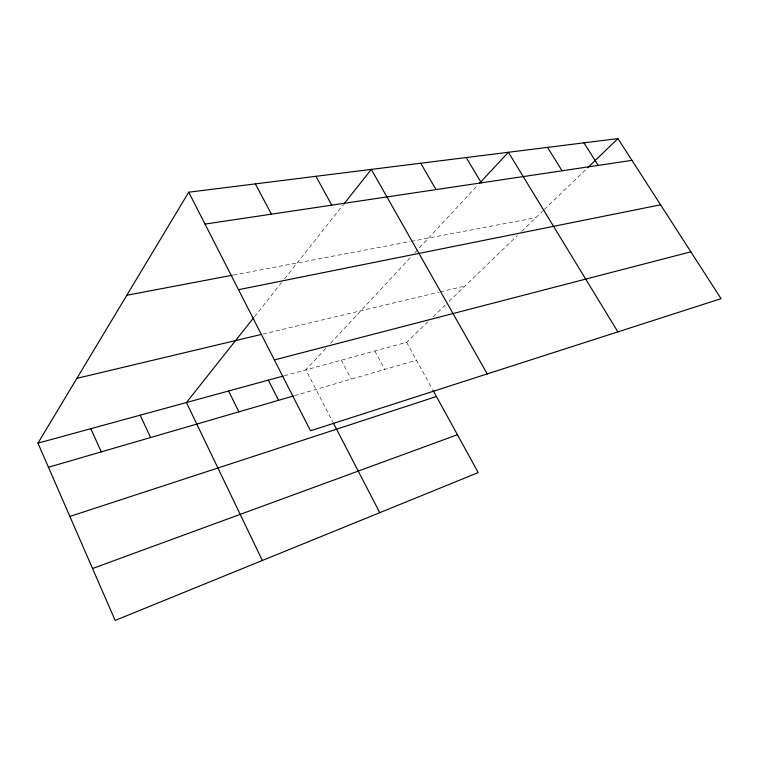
<?xml version="1.0" encoding="UTF-8"?>
<svg xmlns="http://www.w3.org/2000/svg" width="759" height="759" viewBox="0 0 759 759"><rect width="100%" height="100%" fill="white"/><g stroke="black" fill="none" stroke-linecap="round" stroke-linejoin="round"><path stroke-width="0.57" stroke-dasharray="3.79 2.85" d="M254.531 316.664L281.665 282.443M284.616 278.733L343.021 205.072M325.801 348.409L305.83 369.87L332.755 421.871M330.601 343.267L411.634 256.2M414.86 252.738L477.753 185.177M284.245 375.771L406.625 342.29L427.915 321.778M433.019 316.845L445.675 304.644M449.053 301.399L517.429 235.48M521.623 231.429L543.558 210.29M544.402 209.465L586.821 168.574M294.416 395.686L416.454 360.183M262.937 334.064L439.1 292.139M440.229 291.873L465.058 285.963M233.355 275.043L409.917 241.561M411.084 241.343L535.892 217.672M406.625 342.29L432.431 389.253M374.823 351L384.756 369.405M341.275 360.174L351.303 379.139"/><path stroke-width="1.14" d="M433 390.287L478.227 472.582L115.159 620.416L37.95 443.152L188.735 192.198L617.93 138.584L721.05 298.676L310.535 430.789L188.735 192.198M253.8 317.585L186.439 402.526L262.358 560.484M343.742 204.162L371.322 169.39L487.25 373.921M479.365 183.45L508.388 152.265L617.873 331.882M587.656 167.767L617.93 138.584M92.551 568.51L457.421 434.727M69.875 516.443L436.425 396.521M48.443 467.25L293.287 396.018M37.95 443.152L283.107 376.084M274.36 359.927L690.87 251.817M76.887 378.343L261.798 334.33M238.516 289.701L660.586 204.807M126.819 295.251L232.207 275.27M205.015 224.085L631.962 160.358M583.946 142.825L598.234 165.396M547.514 147.379L562.077 170.794M466.225 157.53L481.32 182.843M420.676 163.223L436.036 189.598M315.943 176.306L331.806 205.158M255.347 183.877L271.428 214.171M333.296 422.915L379.766 512.676M268.344 380.126L278.553 400.297M228.611 390.989L238.905 411.833M140.178 415.182L150.605 437.526M90.795 428.693L101.27 451.88"/></g></svg>
